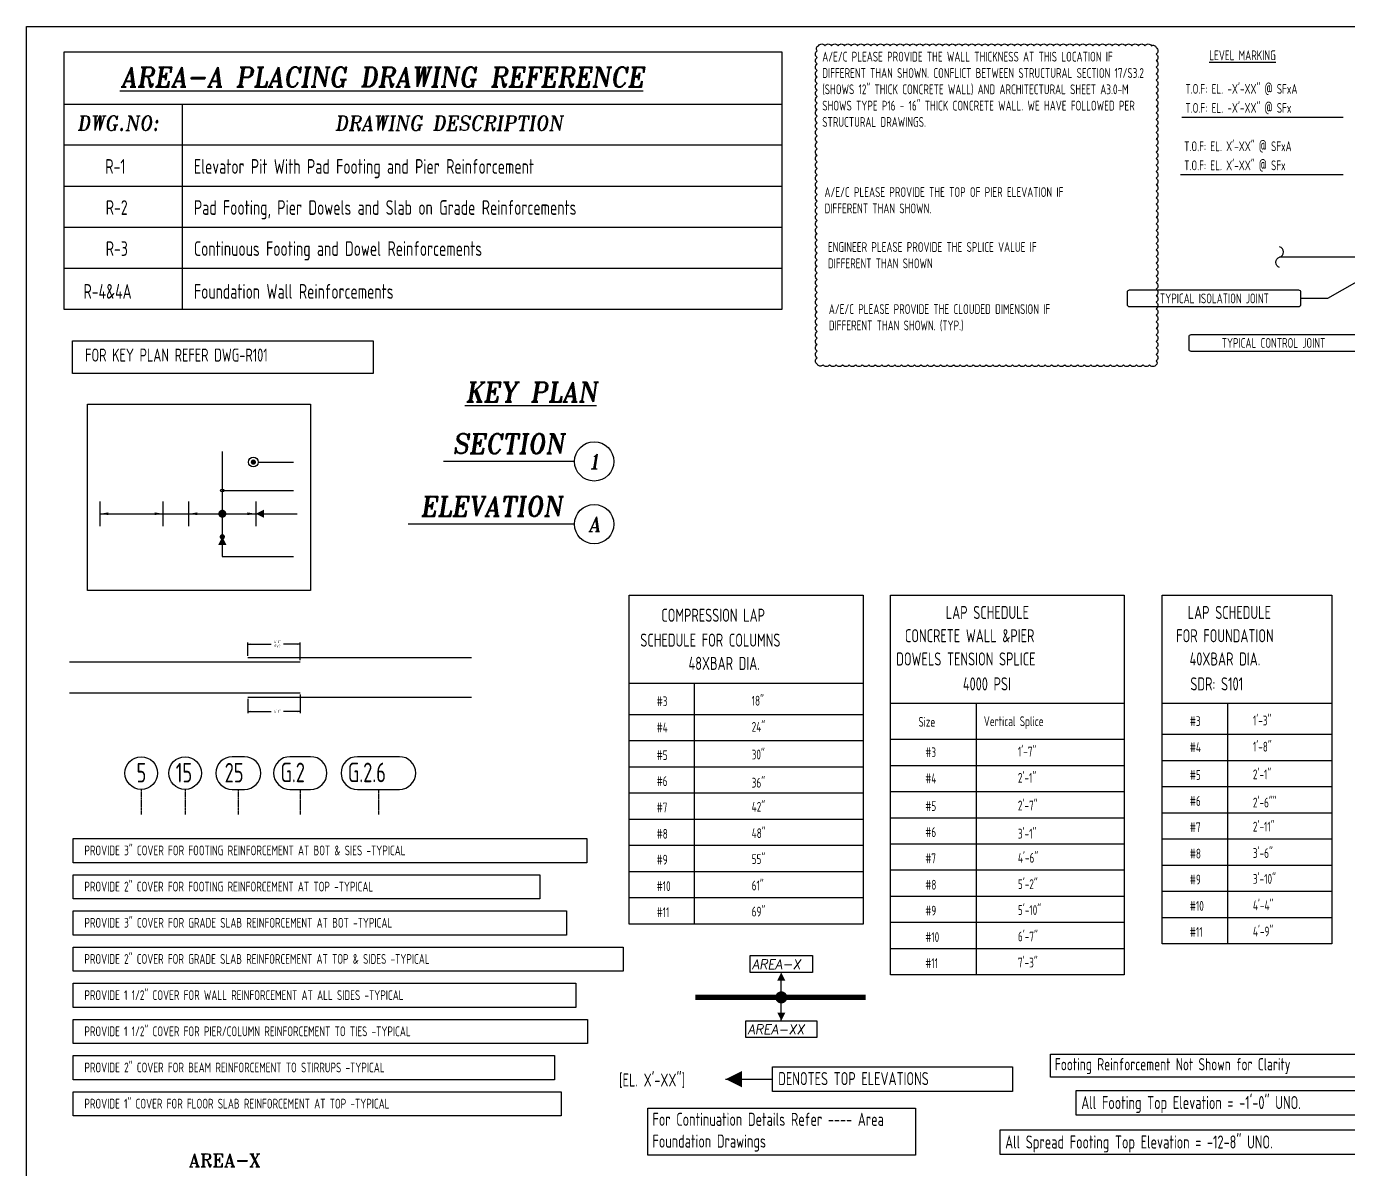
# Model space of a CAD drawing. Header units: inches. Extents: x -3675 to 38568, y -2433 to 4174.
# Drawn here: x -3122 to -1907, y -767 to 283 of the extents above; entities that cross this region are included whole.
import ezdxf
from ezdxf.enums import TextEntityAlignment as Align

# ---------------------------------------------------------------- set-up
doc = ezdxf.new("R2010")
doc.units = ezdxf.units.IN
doc.header["$MEASUREMENT"] = 0
doc.linetypes.add('PHANTOM', pattern=[2.5, 1.25, -0.25, 0.25, -0.25, 0.25, -0.25])
doc.layers.get('0').update_dxf_attribs({"linetype": 'CONTINUOUS'})
doc.layers.get('Defpoints').update_dxf_attribs({"linetype": 'CONTINUOUS'})
for name, color, linetype in [('0-25TEXT', 7, 'CONTINUOUS'), ('0-35', 3, 'CONTINUOUS'), ('0-35TEXT', 3, 'CONTINUOUS'), ('0-50', 10, 'CONTINUOUS'), ('5', 4, 'CONTINUOUS'), ('DETAIL', 83, 'CONTINUOUS'), ('GRID', 8, 'PHANTOM'), ('INTERMEDIATERANGELAY', 7, 'CONTINUOUS'), ('MATCH LINE', 7, 'CONTINUOUS'), ('RANGELAY', 7, 'CONTINUOUS'), ('TITLE_BORDER', 7, 'CONTINUOUS')]:
    doc.layers.add(name, color=color, linetype=linetype)
doc.styles.add('AR', font='ARCHQUIK.shx', dxfattribs={"width": 0.8})
doc.styles.add('ROMANT', font='romant')
doc.dimstyles.new('CADS_DIM_48', dxfattribs={"dimscale": 48, "dimtxt": 0.09375, "dimasz": 0.09375, "dimexe": 0.0625, "dimexo": 0.0625, "dimgap": 0.09375, "dimtad": 0, "dimtih": 1, "dimtoh": 1, "dimzin": 1, "dimdsep": 46, "dimlunit": 4, "dimtxsty": 'AR', "dimblk": 'CLOSED', "dimcen": 0.1875, "dimadec": 0, "dimazin": 0, "dimtfac": 1, "dimtofl": 0, "dimtmove": 0, "dimatfit": 1, "dimldrblk": 'DOTBLANK', "dimfxl": 1, "dimtzin": 0, "dimarcsym": 0})

# ---------------------------------------------------------------- blocks, each defined once
blk = doc.blocks.new('_Closed')
at = {"color": 0, "linetype": 'ByBlock', "lineweight": -2}
for p, q in [((-1, 0.17), (0, 0)), ((-1, 0.17), (-1, -0.17)), ((0, 0), (-1, -0.17)), ((0, 0), (-1, 0))]:
    blk.add_line(p, q, dxfattribs=at)
blk = doc.blocks.new('*D16')
at = {"layer": 'Defpoints', "color": 0, "transparency": 16777216}
for p in [(-2918.3, -332.9), (-2870.3, -328.9), (-2870.3, -346.1)]:
    blk.add_point(p, dxfattribs=at)
at = {"layer": 'DETAIL', "color": 0, "lineweight": -2, "transparency": 16777216}
for p, q in [((-2918.3, -334.4), (-2918.3, -347.6)), ((-2870.3, -330.4), (-2870.3, -347.6)), ((-2916.1, -346.1), (-2897, -346.1)), ((-2872.6, -346.1), (-2885.6, -346.1))]:
    blk.add_line(p, q, dxfattribs=at)
at = {"layer": 'DETAIL', "color": 0, "lineweight": -2, "transparency": 16777216, "xscale": 2.25, "yscale": 2.25, "zscale": 2.25, "rotation": 180}
blk.add_blockref('_Closed', (-2918.3, -346.1), dxfattribs=at)
at = {"layer": 'DETAIL', "color": 0, "lineweight": -2, "transparency": 16777216, "xscale": 2.25, "yscale": 2.25, "zscale": 2.25}
blk.add_blockref('_Closed', (-2870.3, -346.1), dxfattribs=at)
at = {"layer": 'DETAIL', "color": 0, "transparency": 16777216, "insert": (-2891.3, -346.1), "char_height": 2.25, "attachment_point": 5, "style": 'AR'}
blk.add_mtext('4\'-0"', dxfattribs=at)
blk = doc.blocks.new('_DotBlank')
at = {"layer": '0-35', "color": 0, "lineweight": -2}
blk.add_line((-0.5, 0), (-1, 0), dxfattribs=at)
blk.add_circle((0, 0), 0.5, dxfattribs=at)
blk = doc.blocks.new('*D17')
at = {"layer": 'Defpoints', "color": 0, "transparency": 16777216}
for p in [(-2870.3, -284.3), (-2918.3, -296.4), (-2870.3, -300.4)]:
    blk.add_point(p, dxfattribs=at)
at = {"layer": 'DETAIL', "color": 0, "lineweight": -2, "transparency": 16777216}
for p, q in [((-2918.3, -294.9), (-2918.3, -282.8)), ((-2916.1, -284.3), (-2897, -284.3)), ((-2872.6, -284.3), (-2885.6, -284.3)), ((-2870.3, -298.9), (-2870.3, -282.8))]:
    blk.add_line(p, q, dxfattribs=at)
at = {"layer": 'DETAIL', "color": 0, "lineweight": -2, "transparency": 16777216, "xscale": 2.25, "yscale": 2.25, "zscale": 2.25, "rotation": 180}
blk.add_blockref('_Closed', (-2918.3, -284.3), dxfattribs=at)
at = {"layer": 'DETAIL', "color": 0, "lineweight": -2, "transparency": 16777216, "xscale": 2.25, "yscale": 2.25, "zscale": 2.25}
blk.add_blockref('_Closed', (-2870.3, -284.3), dxfattribs=at)
at = {"layer": 'DETAIL', "color": 0, "transparency": 16777216, "insert": (-2891.3, -284.3), "char_height": 2.25, "attachment_point": 5, "style": 'AR'}
blk.add_mtext('4\'-0"\\P(Typ)', dxfattribs=at)
blk = doc.blocks.new('SECT1')
at = {"color": 7, "linetype": 'Continuous'}
blk.add_line((0.627, 0), (-0.627, 0), dxfattribs=at)
blk.add_circle((0.815, 0), 0.188, dxfattribs=at)
at = {"color": 7, "linetype": 'Continuous', "style": 'ROMANT', "oblique": 9, "width": 0.95}
blk.add_text('SECTION', height=0.1875, dxfattribs=at).set_placement((-0.006, 0.077), align=Align.CENTER)
blk.add_attdef('SECT1', text='', height=0.141, dxfattribs=at).set_placement((0.815, 0), align=Align.MIDDLE)
blk = doc.blocks.new('ELEV1')
at = {"color": 7, "linetype": 'Continuous'}
blk.add_line((0.883, 0), (-0.71, 0), dxfattribs=at)
blk.add_circle((1.071, 0), 0.188, dxfattribs=at)
at = {"color": 7, "linetype": 'Continuous', "style": 'ROMANT', "oblique": 9, "width": 0.95}
blk.add_text('ELEVATION', height=0.1875, dxfattribs=at).set_placement((0.085, 0.077), align=Align.CENTER)
blk.add_attdef('ELV1', text='', height=0.141, dxfattribs=at).set_placement((1.071, 0), align=Align.MIDDLE)
blk = doc.blocks.new('leadrblk')
blk.add_lwpolyline([(0, 0, 0, 1, 0), (1, 0, 1, 1, 0)], format="xyseb")
blk = doc.blocks.new('leadrdot')
at = {"const_width": 0.5}
blk.add_lwpolyline([(-0.25, 0, 1), (0.25, 0, 1)], format="xyb", close=True, dxfattribs=at)
blk = doc.blocks.new('rendmark')
at = {"color": 4}
blk.add_line((0, -3), (0, 3), dxfattribs=at)
blk = doc.blocks.new('rarrow')
at = {"color": 7}
blk.add_solid([(2, -0.33), (2, 0.33), (0, 0)], dxfattribs=at)

msp = doc.modelspace()

# ---------------------------------------------------------------- linework, layer by layer
at = {"color": 7, "linetype": 'Continuous'}
msp.add_lwpolyline([(-3079.35719, -5.57188), (-2803.24445, -5.57188), (-2803.24445, -35.47911), (-3079.35719, -35.47911)], close=True, dxfattribs=at)
at = {"layer": '0-25TEXT'}
for points in [[(-1872.47106, 64.11684), (-1926.43068, 33.51897), (-1950.99329, 33.51897)], [(-2908.76057, -116.92683), (-2876.30954, -116.92683)], [(-2941.8027, -143.05015), (-2876.30954, -143.05015)], [(-2911.12986, -164.40664), (-2872.90668, -164.40664)], [(-2941.8027, -185.54212), (-2941.8027, -203.70439), (-2876.30954, -203.70439)], [(-2428.21184, -630.3391), (-2428.21184, -587.21224)], [(-2479.36978, -684.06591), (-2436.17041, -684.06591)]]:
    msp.add_lwpolyline(points, dxfattribs=at)
for points, const_width in [([(-2943.65202, -164.40664, 1), (-2939.95338, -164.40664, 1)], 3.69864), ([(-2425.43787, -608.89892, 1), (-2430.98582, -608.89892, 1)], 5.54795)]:
    msp.add_lwpolyline(points, format="xyb", close=True, dxfattribs=dict(at, const_width=const_width))
at = {"layer": '0-35'}
for p, q in [((-1879.80252, 71.44829), (-1970.33195, 71.44829)), ((-2353.03664, -320.52393), (-2568.12291, -320.52393)), ((-2353.03664, -320.52393), (-2568.12291, -320.52393)), ((-2113.07723, -338.75136), (-2327.87479, -338.75136)), ((-2113.07723, -338.75136), (-2327.87479, -338.75136)), ((-1922.31833, -338.75136), (-2078.19258, -338.75136)), ((-1922.31833, -338.75136), (-2078.19258, -338.75136)), ((-2353.03664, -349.12774), (-2568.12291, -349.12774)), ((-2353.03664, -373.16948), (-2568.12291, -373.16948)), ((-2113.07723, -371.91724), (-2327.87479, -371.91724)), ((-1922.31833, -367.35517), (-2078.19258, -367.35517)), ((-2353.03664, -397.21122), (-2568.12291, -397.21122)), ((-2113.07723, -395.95898), (-2327.87479, -395.95898)), ((-1922.31833, -391.39691), (-2078.19258, -391.39691)), ((-2353.03664, -421.25296), (-2568.12291, -421.25296)), ((-2113.07723, -420.00072), (-2327.87479, -420.00072)), ((-1922.31833, -415.43865), (-2078.19258, -415.43865)), ((-2353.03664, -445.2947), (-2568.12291, -445.2947)), ((-2113.07723, -444.04246), (-2327.87479, -444.04246)), ((-1922.31833, -439.48039), (-2078.19258, -439.48039)), ((-2353.03664, -469.33644), (-2568.12291, -469.33644)), ((-2113.07723, -468.0842), (-2327.87479, -468.0842)), ((-1922.31833, -463.52212), (-2078.19258, -463.52212)), ((-2353.03664, -493.37818), (-2568.12291, -493.37818)), ((-2113.07723, -492.12594), (-2327.87479, -492.12594)), ((-1922.31833, -487.56386), (-2078.19258, -487.56386)), ((-2353.03664, -517.41992), (-2568.12291, -517.41992)), ((-2113.07723, -516.16767), (-2327.87479, -516.16767)), ((-1922.31833, -511.6056), (-2078.19258, -511.6056)), ((-2113.07723, -540.20941), (-2327.87479, -540.20941)), ((-1922.31833, -535.64734), (-2078.19258, -535.64734)), ((-2113.07723, -564.25115), (-2327.87479, -564.25115))]:
    msp.add_line(p, q, dxfattribs=at)
msp.add_lwpolyline([(-1970.33195, 61.94829, -0.7488732654), (-1970.33195, 71.44829, 0.7488732654), (-1970.33195, 80.94829, 0.7488732654)], format="xyb", dxfattribs=at)
for points in [[(-2568.12291, -239.37808), (-2353.03664, -239.37808), (-2353.03664, -541.46166), (-2568.12291, -541.46166)], [(-2327.87479, -239.37808), (-2113.07723, -239.37808), (-2113.07723, -588.29289), (-2327.87479, -588.29289)], [(-2078.19258, -239.37808), (-1922.31833, -239.37808), (-1922.31833, -559.68908), (-2078.19258, -559.68908)], [(-2606.98277, -462.92292), (-2606.98277, -485.08912), (-3078.81815, -485.08912), (-3078.81815, -462.92292), (-2606.98277, -462.92292)], [(-2650.20254, -496.17223), (-2650.20254, -518.33843), (-3078.81815, -518.33843), (-3078.81815, -496.17223), (-2650.20254, -496.17223)], [(-2625.61157, -529.42154), (-2625.61157, -551.58774), (-3078.81815, -551.58774), (-3078.81815, -529.42154), (-2625.61157, -529.42154)], [(-2573.44043, -562.67084), (-2573.44043, -584.83705), (-3078.81815, -584.83705), (-3078.81815, -562.67084), (-2573.44043, -562.67084)], [(-2617.1155, -595.92015), (-2617.1155, -618.08636), (-3078.81815, -618.08636), (-3078.81815, -595.92015), (-2617.1155, -595.92015)], [(-2606.33945, -629.16946), (-2606.33945, -651.33567), (-3078.81815, -651.33567), (-3078.81815, -629.16946), (-2606.33945, -629.16946)], [(-2636.70326, -662.41877), (-2636.70326, -684.58498), (-3078.81815, -684.58498), (-3078.81815, -662.41877), (-2636.70326, -662.41877)], [(-2630.5218, -695.66808), (-2630.5218, -717.83429), (-3078.81815, -717.83429), (-3078.81815, -695.66808), (-2630.5218, -695.66808)]]:
    msp.add_lwpolyline(points, close=True, dxfattribs=at)
for points in [[(-2508.12291, -320.52393), (-2508.12291, -541.46166)], [(-2508.12291, -320.52393), (-2508.12291, -541.46166)], [(-2249.12271, -338.75136), (-2249.12271, -588.29289)], [(-2249.12271, -338.75136), (-2249.12271, -588.29289)], [(-2018.19258, -338.75136), (-2018.19258, -559.68908)], [(-2018.19258, -338.75136), (-2018.19258, -559.68908)]]:
    msp.add_lwpolyline(points, dxfattribs=at)
at = {"layer": '0-35', "color": 0, "lineweight": -2}
msp.add_circle((-2913.26057, -116.92683), 4.5, dxfattribs=at)
at = {"layer": '0-35TEXT', "color": 1}
for p, q in [((-1912.01293, 199.73084), (-2060.20265, 199.73084)), ((-1911.83284, 146.957), (-2061.32446, 146.957))]:
    msp.add_line(p, q, dxfattribs=at)
at = {"layer": '0-35TEXT'}
msp.add_lwpolyline([(-3121.78841, 283.49724), (-1026.37308, 283.49724), (-1026.37308, -2272.82815), (-3121.78841, -2272.82815)], close=True, dxfattribs=at)
at = {"layer": '0-35TEXT', "color": 1}
msp.add_lwpolyline([(-2180.81469, -682.15115), (-2180.81469, -661.08), (-1850.69, -661.08), (-1850.69, -682.15115)], close=True, dxfattribs=at)
at = {"layer": '0-50'}
for p, q in [((-2427.77482, 211.59569), (-3087.00302, 211.59569)), ((-2978.27947, 23.24691), (-2978.27947, 211.59569)), ((-2427.77482, 174.22453), (-3087.00302, 174.22453)), ((-2427.77482, 136.48012), (-3087.00302, 136.48012)), ((-2427.77482, 98.73572), (-3087.00302, 98.73572)), ((-2427.77482, 60.99132), (-3087.00302, 60.99132))]:
    msp.add_line(p, q, dxfattribs=at)
for points in [[(-3087.00302, 260.25998), (-2427.77482, 260.25998), (-2427.77482, 23.24691), (-3087.00302, 23.24691)], [(-3065.82541, -63.74847), (-2860.75669, -63.74847), (-2860.75669, -235.06451), (-3065.82541, -235.06451)], [(-2456.87591, -570.5305), (-2399.54778, -570.5305), (-2399.54778, -586.10807), (-2456.87591, -586.10807)], [(-2460.7451, -630.3391), (-2395.67859, -630.3391), (-2395.67859, -645.91667), (-2460.7451, -645.91667)], [(-2436.17041, -672.71862), (-2215.91597, -672.71862), (-2215.91597, -695.41321), (-2436.17041, -695.41321)], [(-2157.2071, -694.4818), (-1850.69, -694.4818), (-1850.69, -717.17639), (-2157.2071, -717.17639)], [(-2550.77307, -753.98145), (-2550.77307, -710.78834), (-2305.02134, -710.78834), (-2305.02134, -753.98145)], [(-2227.13861, -730.72335), (-1850.69, -730.72335), (-1850.69, -753.41794), (-2227.13861, -753.41794)]]:
    msp.add_lwpolyline(points, close=True, dxfattribs=at)
for points in [[(-2108.11845, 41.26888), (-1952.99329, 41.26888, -0.4142135624), (-1950.99329, 39.26888), (-1950.99329, 27.76906, -0.4142135624), (-1952.99329, 25.76906), (-2108.11845, 25.76906, -0.4142135624), (-2110.11845, 27.76906), (-2110.11845, 39.26888, -0.4142135624)], [(-2051.57019, 0.33278), (-1900.31743, 0.33278, -0.4142135624), (-1898.31743, -1.66722), (-1898.31743, -13.16704, -0.4142135624), (-1900.31743, -15.16704), (-2051.57019, -15.16704, -0.4142135624), (-2053.57019, -13.16704), (-2053.57019, -1.66722, -0.4142135624)], [(-2921.44598, -387.73623), (-2932.7869, -387.73623, 1), (-2932.7869, -417.73623), (-2921.44598, -417.73623, 1)], [(-2879.64013, -417.698), (-2860.63619, -417.698, 1), (-2860.63619, -387.698), (-2879.64013, -387.698, 1)], [(-2779.14893, -387.698), (-2817.74384, -387.698, 1), (-2817.74384, -417.698), (-2779.14893, -417.698, 1)]]:
    msp.add_lwpolyline(points, format="xyb", close=True, dxfattribs=at)
for centre in [(-3016.27986, -402.73623), (-2976.04858, -402.73623)]:
    msp.add_circle(centre, 15, dxfattribs=at)
at = {"layer": '5'}
msp.add_lwpolyline([(-2941.8027, -107.30808), (-2941.8027, -185.54212)], dxfattribs=at)
at = {"layer": '5', "const_width": 2.4}
for points in [[(-2914.46057, -116.92683, 1), (-2912.06057, -116.92683, 1)], [(-2943.0027, -185.54212, 1), (-2940.6027, -185.54212, 1)]]:
    msp.add_lwpolyline(points, format="xyb", close=True, dxfattribs=at)
at = {"layer": 'DETAIL'}
msp.add_lwpolyline([(-2083.816, -27.55075, -0.52056705), (-2089.816, -27.55075, -0.52056705), (-2095.816, -27.55075, -0.52056705), (-2101.816, -27.55075, -0.52056705), (-2107.816, -27.55075, -0.52056705), (-2113.816, -27.55075, -0.52056705), (-2119.816, -27.55075, -0.52056705), (-2125.816, -27.55075, -0.52056705), (-2131.816, -27.55075, -0.52056705), (-2137.816, -27.55075, -0.52056705), (-2143.816, -27.55075, -0.52056705), (-2149.816, -27.55075, -0.52056705), (-2155.816, -27.55075, -0.52056705), (-2161.816, -27.55075, -0.52056705), (-2167.816, -27.55075, -0.52056705), (-2173.816, -27.55075, -0.52056705), (-2179.816, -27.55075, -0.52056705), (-2185.816, -27.55075, -0.52056705), (-2191.816, -27.55075, -0.52056705), (-2197.816, -27.55075, -0.52056705), (-2203.816, -27.55075, -0.52056705), (-2209.816, -27.55075, -0.52056705), (-2215.816, -27.55075, -0.52056705), (-2221.816, -27.55075, -0.52056705), (-2227.816, -27.55075, -0.52056705), (-2233.816, -27.55075, -0.52056705), (-2239.816, -27.55075, -0.52056705), (-2245.816, -27.55075, -0.52056705), (-2251.816, -27.55075, -0.52056705), (-2257.816, -27.55075, -0.52056705), (-2263.816, -27.55075, -0.52056705), (-2269.816, -27.55075, -0.52056705), (-2275.816, -27.55075, -0.52056705), (-2281.816, -27.55075, -0.52056705), (-2287.816, -27.55075, -0.52056705), (-2293.816, -27.55075, -0.52056705), (-2299.816, -27.55075, -0.52056705), (-2305.816, -27.55075, -0.52056705), (-2311.816, -27.55075, -0.52056705), (-2317.816, -27.55075, -0.52056705), (-2323.816, -27.55075, -0.52056705), (-2329.816, -27.55075, -0.52056705), (-2335.816, -27.55075, -0.52056705), (-2341.816, -27.55075, -0.52056705), (-2347.816, -27.55075, -0.52056705), (-2353.816, -27.55075, -0.52056705), (-2359.816, -27.55075, -0.52056705), (-2365.816, -27.55075, -0.52056705), (-2371.816, -27.55075, -0.52056705), (-2377.816, -27.55075, -0.52056705), (-2383.816, -27.55075, -0.52056705), (-2389.816, -27.55075, -0.52056705), (-2395.25266, -26.98741, -0.52056705), (-2395.25266, -20.98741, -0.52056705), (-2395.25266, -14.98741, -0.52056705), (-2395.25266, -8.98741, -0.52056705), (-2395.25266, -2.98741, -0.52056705), (-2395.25266, 3.01259, -0.52056705), (-2395.25266, 9.01259, -0.52056705), (-2395.25266, 15.01259, -0.52056705), (-2395.25266, 21.01259, -0.52056705), (-2395.25266, 27.01259, -0.52056705), (-2395.25266, 33.01259, -0.52056705), (-2395.25266, 39.01259, -0.52056705), (-2395.25266, 45.01259, -0.52056705), (-2395.25266, 51.01259, -0.52056705), (-2395.25266, 57.01259, -0.52056705), (-2395.25266, 63.01259, -0.52056705), (-2395.25266, 69.01259, -0.52056705), (-2395.25266, 75.01259, -0.52056705), (-2395.25266, 81.01259, -0.52056705), (-2395.25266, 87.01259, -0.52056705), (-2395.25266, 93.01259, -0.52056705), (-2395.25266, 99.01259, -0.52056705), (-2395.25266, 105.01259, -0.52056705), (-2395.25266, 111.01259, -0.52056705), (-2395.25266, 117.01259, -0.52056705), (-2395.25266, 123.01259, -0.52056705), (-2395.25266, 129.01259, -0.52056705), (-2395.25266, 135.01259, -0.52056705), (-2395.25266, 141.01259, -0.52056705), (-2395.25266, 147.01259, -0.52056705), (-2395.25266, 153.01259, -0.52056705), (-2395.25266, 159.01259, -0.52056705), (-2395.25266, 165.01259, -0.52056705), (-2395.25266, 171.01259, -0.52056705), (-2395.25266, 177.01259, -0.52056705), (-2395.25266, 183.01259, -0.52056705), (-2395.25266, 189.01259, -0.52056705), (-2395.25266, 195.01259, -0.52056705), (-2395.25266, 201.01259, -0.52056705), (-2395.25266, 207.01259, -0.52056705), (-2395.25266, 213.01259, -0.52056705), (-2395.25266, 219.01259, -0.52056705), (-2395.25266, 225.01259, -0.52056705), (-2395.25266, 231.01259, -0.52056705), (-2395.25266, 237.01259, -0.52056705), (-2395.25266, 243.01259, -0.52056705), (-2395.25266, 249.01259, -0.52056705), (-2395.25266, 255.01259, -0.52056705), (-2395.25266, 261.01259, -0.52056705), (-2394.04973, 265.80966, -0.52056705), (-2388.04973, 265.80966, -0.52056705), (-2382.04973, 265.80966, -0.52056705), (-2376.04973, 265.80966, -0.52056705), (-2370.04973, 265.80966, -0.52056705), (-2364.04973, 265.80966, -0.52056705), (-2358.04973, 265.80966, -0.52056705), (-2352.04973, 265.80966, -0.52056705), (-2346.04973, 265.80966, -0.52056705), (-2340.04973, 265.80966, -0.52056705), (-2334.04973, 265.80966, -0.52056705), (-2328.04973, 265.80966, -0.52056705), (-2322.04973, 265.80966, -0.52056705), (-2316.04973, 265.80966, -0.52056705), (-2310.04973, 265.80966, -0.52056705), (-2304.04973, 265.80966, -0.52056705), (-2298.04973, 265.80966, -0.52056705), (-2292.04973, 265.80966, -0.52056705), (-2286.04973, 265.80966, -0.52056705), (-2280.04973, 265.80966, -0.52056705), (-2274.04973, 265.80966, -0.52056705), (-2268.04973, 265.80966, -0.52056705), (-2262.04973, 265.80966, -0.52056705), (-2256.04973, 265.80966, -0.52056705), (-2250.04973, 265.80966, -0.52056705), (-2244.04973, 265.80966, -0.52056705), (-2238.04973, 265.80966, -0.52056705), (-2232.04973, 265.80966, -0.52056705), (-2226.04973, 265.80966, -0.52056705), (-2220.04973, 265.80966, -0.52056705), (-2214.04973, 265.80966, -0.52056705), (-2208.04973, 265.80966, -0.52056705), (-2202.04973, 265.80966, -0.52056705), (-2196.04973, 265.80966, -0.52056705), (-2190.04973, 265.80966, -0.52056705), (-2184.04973, 265.80966, -0.52056705), (-2178.04973, 265.80966, -0.52056705), (-2172.04973, 265.80966, -0.52056705), (-2166.04973, 265.80966, -0.52056705), (-2160.04973, 265.80966, -0.52056705), (-2154.04973, 265.80966, -0.52056705), (-2148.04973, 265.80966, -0.52056705), (-2142.04973, 265.80966, -0.52056705), (-2136.04973, 265.80966, -0.52056705), (-2130.04973, 265.80966, -0.52056705), (-2124.04973, 265.80966, -0.52056705), (-2118.04973, 265.80966, -0.52056705), (-2112.04973, 265.80966, -0.52056705), (-2106.04973, 265.80966, -0.52056705), (-2100.04973, 265.80966, -0.52056705), (-2094.04973, 265.80966, -0.52056705), (-2088.04973, 265.80966, -0.52056705), (-2083.816, 264.04338, -0.52056705), (-2083.816, 258.04338, -0.52056705), (-2083.816, 252.04338, -0.52056705), (-2083.816, 246.04338, -0.52056705), (-2083.816, 240.04338, -0.52056705), (-2083.816, 234.04338, -0.52056705), (-2083.816, 228.04338, -0.52056705), (-2083.816, 222.04338, -0.52056705), (-2083.816, 216.04338, -0.52056705), (-2083.816, 210.04338, -0.52056705), (-2083.816, 204.04338, -0.52056705), (-2083.816, 198.04338, -0.52056705), (-2083.816, 192.04338, -0.52056705), (-2083.816, 186.04338, -0.52056705), (-2083.816, 180.04338, -0.52056705), (-2083.816, 174.04338, -0.52056705), (-2083.816, 168.04338, -0.52056705), (-2083.816, 162.04338, -0.52056705), (-2083.816, 156.04338, -0.52056705), (-2083.816, 150.04338, -0.52056705), (-2083.816, 144.04338, -0.52056705), (-2083.816, 138.04338, -0.52056705), (-2083.816, 132.04338, -0.52056705), (-2083.816, 126.04338, -0.52056705), (-2083.816, 120.04338, -0.52056705), (-2083.816, 114.04338, -0.52056705), (-2083.816, 108.04338, -0.52056705), (-2083.816, 102.04338, -0.52056705), (-2083.816, 96.04338, -0.52056705), (-2083.816, 90.04338, -0.52056705), (-2083.816, 84.04338, -0.52056705), (-2083.816, 78.04338, -0.52056705), (-2083.816, 72.04338, -0.52056705), (-2083.816, 66.04338, -0.52056705), (-2083.816, 60.04338, -0.52056705), (-2083.816, 54.04338, -0.52056705), (-2083.816, 48.04338, -0.52056705), (-2083.816, 42.04338, -0.52056705), (-2083.816, 36.04338, -0.52056705), (-2083.816, 30.04338, -0.52056705), (-2083.816, 24.04338, -0.52056705), (-2083.816, 18.04338, -0.52056705), (-2083.816, 12.04338, -0.52056705), (-2083.816, 6.04338, -0.52056705), (-2083.816, 0.04338, -0.52056705), (-2083.816, -5.95662, -0.52056705), (-2083.816, -11.95662, -0.52056705), (-2083.816, -17.95662, -0.52056705), (-2083.816, -23.95662, -0.52056705)], format="xyb", close=True, dxfattribs=at)
at = {"layer": 'GRID', "lineweight": -3}
for points in [[(-3016.27986, -417.73623), (-3016.27986, -440.72414)], [(-2976.04858, -417.73623), (-2976.04858, -440.72414)], [(-2927.11644, -417.73623), (-2927.11644, -440.72414)], [(-2870.13816, -417.698), (-2870.13816, -440.68591)], [(-2798.44639, -417.698), (-2798.44639, -440.68591)]]:
    msp.add_lwpolyline(points, dxfattribs=at)
at = {"layer": 'INTERMEDIATERANGELAY'}
msp.add_line((-2996.47554, -164.40664), (-2972.47554, -164.40664), dxfattribs=at)
at = {"layer": 'MATCH LINE', "linetype": 'PHANTOM', "ltscale": 10, "const_width": 5}
msp.add_lwpolyline([(-2350.56128, -608.89892), (-2507.04452, -608.89892)], dxfattribs=at)
at = {"layer": 'RANGELAY'}
for p, q in [((-3054.08855, -164.40664), (-2996.47554, -164.40664)), ((-2972.47554, -164.40664), (-2911.12986, -164.40664))]:
    msp.add_line(p, q, dxfattribs=at)
at = {"layer": 'TITLE_BORDER', "color": 4}
for p, q in [((-3082.31163, -300.42149), (-2870.34154, -300.42149)), ((-2918.34154, -296.42149), (-2713.00557, -296.42149)), ((-3082.31163, -328.90934), (-2870.34154, -328.90934)), ((-2918.34154, -332.90934), (-2713.00557, -332.90934))]:
    msp.add_line(p, q, dxfattribs=at)

# ---------------------------------------------------------------- block references
at = {"layer": '0-25TEXT', "xscale": 96, "yscale": 96, "zscale": 96}
for name, p, values in [('SECT1', (-2678.33067, -116.28619), {'SECT1': '1'}), ('ELEV1', (-2702.94976, -174.01104), {'ELV1': 'A'})]:
    msp.add_blockref(name, p, dxfattribs=at).add_auto_attribs(values)
at = {"layer": '0-25TEXT', "zscale": 2}
for name, p, xscale, yscale in [('leadrdot', (-2941.8027, -143.05015), 7.498582677165353, 3.000944881889763), ('leadrblk', (-2911.12986, -164.40664), 7.498582677165353, 3.000944881889763), ('leadrblk', (-2479.36978, -684.06591), 14.99716535433071, 6.001889763779527)]:
    msp.add_blockref(name, p, dxfattribs=dict(at, xscale=xscale, yscale=yscale))
at = {"layer": '0-25TEXT', "xscale": 7.498582677165353, "yscale": 3.000944881889763, "zscale": 2, "rotation": 270.0000046057035}
msp.add_blockref('leadrblk', (-2941.8027, -185.54212), dxfattribs=at)
at = {"layer": '0-25TEXT', "yscale": 3.000944881889763}
for p, xscale, rotation in [((-2428.21184, -586.10807), -7.498582677165356, 89.99999539429635), ((-2428.21184, -630.3391), 7.498582677165356, 90.00000460570351)]:
    msp.add_blockref('leadrblk', p, dxfattribs=dict(at, xscale=xscale, rotation=rotation))
at = {"layer": 'RANGELAY', "xscale": 3.779527559055119, "yscale": 3.779527559055119}
for name, p, rotation in [('rendmark', (-3054.08855, -164.40664), 3.192679130499573e-08), ('rendmark', (-2996.47554, -164.40664), 179.9999969614578), ('rendmark', (-2972.47554, -164.40664), 3.192679247894604e-08), ('rendmark', (-2911.12986, -164.40664), 179.9999969614578), ('rarrow', (-3054.08855, -164.40664), 3.192679130499573e-08), ('rarrow', (-2996.47554, -164.40664), 179.9999969614578), ('rarrow', (-2972.47554, -164.40664), 3.192679247894604e-08), ('rarrow', (-2911.12986, -164.40664), 179.9999969614578)]:
    msp.add_blockref(name, p, dxfattribs=dict(at, rotation=rotation))

# ---------------------------------------------------------------- texts
at = {"color": 7, "linetype": 'Continuous', "style": 'ROMANT', "oblique": 9, "width": 0.95}
for s, height, p in [('%%UAREA-A PLACING DRAWING REFERENCE', 18, (-3035.35012, 228.00194)), ('DWG.NO:', 13.5, (-3075.46617, 187.91156)), ('DRAWING DESCRIPTION', 13.5, (-2838.51953, 187.91156)), ('AREA-X', 9, (-2455.0658, -582.94901)), ('AREA-XX', 9, (-2458.93499, -642.75761))]:
    msp.add_text(s, height=height, dxfattribs=at).set_placement(p)
msp.add_text('%%UKEY PLAN', height=18, dxfattribs=at).set_placement((-2658.00792, -61.44225), align=Align.CENTER)
at = {"color": 7, "linetype": 'Continuous', "style": 'ROMANT'}
msp.add_text('AREA-X', height=12, dxfattribs=at).set_placement((-2939.6794, -764.57179), align=Align.CENTER)
at = {"layer": '0-35', "style": 'AR', "width": 0.8}
for s, p in [('R-1', (-3049.34492, 148.06137)), ('Elevator Pit With Pad Footing and Pier Reinforcement', (-2967.87781, 148.06137)), ('R-2', (-3048.93305, 110.31697)), ('Pad Footing, Pier Dowels and Slab on Grade Reinforcements', (-2967.87781, 110.31697)), ('R-3', (-3048.93305, 72.57256)), ('Continuous Footing and Dowel Reinforcements', (-2967.87781, 72.57256)), ('R-4&4A', (-3069.37387, 33.22418)), ('Foundation Wall Reinforcements', (-2967.87781, 33.22418))]:
    msp.add_text(s, height=13.5, dxfattribs=at).set_placement(p)
at = {"layer": '0-35TEXT', "style": 'AR', "width": 0.8}
for s, height, p in [('%%ULEVEL MARKING', 9, (-2034.98593, 252.46974)), ('T.O.F: EL. -X\'-XX" @ SFxA', 9, (-2056.86467, 221.61244)), ('T.O.F: EL. -X\'-XX" @ SFx', 9, (-2056.86467, 204.07604)), ('T.O.F: EL. X\'-XX" @ SFxA', 9, (-2057.98648, 168.8386)), ('T.O.F: EL. X\'-XX" @ SFx', 9, (-2057.98648, 151.30221)), ('COMPRESSION LAP', 12.0208696, (-2538.45047, -263.67283)), ('LAP SCHEDULE', 12.0208696, (-2277.06534, -261.14294)), ('LAP SCHEDULE', 12.0208696, (-2054.7542, -261.14294)), ('SCHEDULE FOR COLUMNS', 12.0208696, (-2557.75092, -286.5612)), ('CONCRETE WALL &PIER', 12.0208696, (-2314.64795, -282.51337)), ('FOR FOUNDATION', 12.0208696, (-2065.36059, -282.51337)), ('48XBAR DIA.', 12.0208696, (-2513.44212, -307.93163)), (' DOWELS TENSION SPLICE', 12.0208696, (-2327.83887, -303.88381)), ('40XBAR DIA.', 12.0208696, (-2053.01996, -303.88381)), ('4000 PSI', 12.02087, (-2261.36181, -326.78403)), ('SDR: S101', 12.02087, (-2052.32348, -326.78403)), ('#3', 9.015652, (-2542.67802, -341.2703)), ('Size', 9.015652, (-2302.20766, -360.15229)), ('#3', 9.015652, (-2052.74769, -359.49773)), ('#4', 9.015652, (-2542.67802, -365.31204)), ('#4', 9.015652, (-2052.74769, -383.53947)), ('#5', 9.015652, (-2542.67802, -390.76372)), ('#3', 9.015652, (-2295.8769, -388.10154)), ('#5', 9.015652, (-2052.74769, -408.99114)), ('#6', 9.015652, (-2542.67802, -414.67115)), ('#4', 9.015652, (-2295.8769, -412.14328)), ('#6', 9.015652, (-2052.74769, -432.89857)), ('#7', 9.015652, (-2542.67802, -438.80713)), ('#5', 9.015652, (-2295.8769, -437.59495)), ('#7', 9.015652, (-2052.74769, -457.03456)), ('#8', 9.015652, (-2542.67802, -463.06733)), ('#6', 9.015652, (-2295.8769, -461.50238)), ('PROVIDE 3" COVER FOR FOOTING REINFORCEMENT AT BOT & SIES -TYPICAL', 9, (-3068.51267, -478.34254)), ('#8', 9.015652, (-2052.74769, -481.29475)), ('#9', 9.015652, (-2542.67802, -486.8456)), ('#7', 9.015652, (-2295.8769, -485.63837)), ('#9', 9.015652, (-2052.74769, -505.07302)), ('PROVIDE 2" COVER FOR FOOTING REINFORCEMENT AT TOP -TYPICAL', 9, (-3068.51267, -511.59185)), ('#10', 9.015652, (-2542.67802, -511.13123)), ('#8', 9.015652, (-2295.8769, -509.89856)), ('#10', 9.015652, (-2052.74769, -529.35866)), ('PROVIDE 3" COVER FOR GRADE SLAB REINFORCEMENT AT BOT -TYPICAL', 9, (-3068.51267, -544.84116)), ('#11', 9.015652, (-2542.67802, -535.12022)), ('#9', 9.015652, (-2295.8769, -533.67684)), ('#11', 9.015652, (-2052.74769, -553.34764)), ('#10', 9.015652, (-2295.8769, -557.96247)), ('PROVIDE 2" COVER FOR GRADE SLAB REINFORCEMENT AT TOP & SIDES -TYPICAL', 9, (-3068.51267, -578.09047)), ('#11', 9.015652, (-2295.8769, -581.95145)), ('PROVIDE 1 1/2" COVER FOR WALL REINFORCEMENT AT ALL SIDES -TYPICAL', 9, (-3068.51267, -611.33978)), ('PROVIDE 1 1/2" COVER FOR PIER/COLUMN REINFORCEMENT TO TIES -TYPICAL', 9, (-3068.51267, -644.58909)), ('PROVIDE 2" COVER FOR BEAM REINFORCEMENT TO STIRRUPS -TYPICAL', 9, (-3068.51267, -677.8384)), ('Footing Reinforcement Not Shown for Clarity', 11.2497187, (-2176.87729, -675.97242)), ('[EL. X\'-XX"]', 12, (-2577.20303, -690.84489)), ('DENOTES TOP ELEVATIONS', 12, (-2431.02753, -689.58123)), ('PROVIDE 1" COVER FOR FLOOR SLAB REINFORCEMENT AT TOP -TYPICAL', 9, (-3068.51267, -711.08771)), ('All Footing Top Elevation = -1\'-0" UNO.', 12, (-2152.58952, -711.57917)), ('All Spread Footing Top Elevation = -12-8" UNO.', 12, (-2222.52103, -747.82071))]:
    msp.add_text(s, height=height, dxfattribs=at).set_placement(p)
at = {"layer": '0-35TEXT', "color": 1, "style": 'AR', "width": 0.8}
for s, height, p in [('18"', 9.015652, (-2455.41887, -340.73618)), ('Vertical Splice', 9.0156522, (-2242.11935, -359.61817)), ('1\'-3"', 9.015652, (-1994.85296, -358.96361)), ('24"', 9.015652, (-2455.41887, -364.77792)), ('1\'-8"', 9.015652, (-1994.85296, -383.00535)), ('30"', 9.015652, (-2455.41887, -390.2296)), ('1\'-7"', 9.015652, (-2210.78599, -387.56742)), ('2\'-1"', 9.015652, (-2210.78599, -411.60916)), ('2\'-1"', 9.015652, (-1994.85296, -408.45702)), ('36"', 9.015652, (-2455.41887, -416.13114)), ('2\'-6""', 9.015652, (-1994.85296, -434.35856)), ('42"', 9.015652, (-2455.41887, -438.27301)), ('2\'-7"', 9.015652, (-2210.78599, -437.06083)), ('2\'-11"', 9.015652, (-1994.85296, -456.50044)), ('48"', 9.015652, (-2455.41887, -462.53321)), ('3\'-1"', 9.015652, (-2210.78599, -462.96238)), ('3\'-6"', 9.015652, (-1994.85296, -480.76063)), ('55"', 9.015652, (-2455.41887, -486.31148)), ('4\'-6"', 9.015652, (-2210.78599, -485.10425)), ('3\'-10"', 9.015652, (-1994.85296, -504.53891)), ('61"', 9.015652, (-2455.41887, -510.59711)), ('5\'-2"', 9.015652, (-2210.78599, -509.36445)), ('5\'-10"', 9.015652, (-2210.78599, -533.14272)), ('4\'-4"', 9.015652, (-1994.85296, -528.82454)), ('69"', 9.015652, (-2455.41887, -534.5861)), ('6\'-7"', 9.015652, (-2210.78599, -557.42835)), ('4\'-9"', 9.015652, (-1994.85296, -552.81352)), ('7\'-3"', 9.015652, (-2210.78599, -581.41733))]:
    msp.add_text(s, height=height, dxfattribs=at).set_placement(p)
at = {"layer": '0-35TEXT', "insert": (-2546.57307, -714.98834), "char_height": 12, "width": 237.6827586, "attachment_point": 1, "style": 'AR'}
msp.add_mtext('For Continuation Details Refer ---- Area Foundation Drawings', dxfattribs=at)
at = {"layer": '0-50', "style": 'AR', "width": 0.8}
for s, height, p in [('FOR KEY PLAN REFER DWG-R101', 12, (-3067.88101, -24.55691)), ('5', 18, (-3020.63969, -411.38484)), ('15', 18, (-2984.58829, -411.38484)), ('25', 18, (-2939.64235, -411.38484)), ('G.2', 18, (-2888.31078, -411.13386)), ('G.2.6', 18, (-2826.41449, -411.13386))]:
    msp.add_text(s, height=height, dxfattribs=at).set_placement(p)
at = {"layer": 'DETAIL', "style": 'AR', "width": 0.8}
for s, p in [('TYPICAL ISOLATION JOINT', (-2030.25292, 29.01988)), ('TYPICAL CONTROL JOINT', (-1975.90012, -11.91622))]:
    msp.add_text(s, height=8.999775, dxfattribs=at).set_placement(p, align=Align.CENTER)
at = {"layer": 'DETAIL', "char_height": 9, "attachment_point": 1, "style": 'AR'}
for s, insert, width in [('A/E/C PLEASE PROVIDE THE WALL THICKNESS AT THIS LOCATION IF DIFFERENT THAN SHOWN. CONFLICT BETWEEN STRUCTURAL SECTION 17/S3.2 (SHOWS 12" THICK CONCRETE WALL) AND ARCHITECTURAL SHEET A3.0-M SHOWS TYPE P16 - 16" THICK CONCRETE WALL. WE HAVE FOLLOWED PER STRUCTURAL DRAWINGS.', (-2390.55637, 260.20878), 305.9295977), ('A/E/C PLEASE PROVIDE THE TOP OF PIER ELEVATION IF DIFFERENT THAN SHOWN.', (-2388.50588, 135.75212), 227.603838), ('ENGINEER PLEASE PROVIDE THE SPLICE VALUE IF DIFFERENT THAN SHOWN', (-2385.3826, 85.24674), 227.603838), ('A/E/C PLEASE PROVIDE THE CLOUDED DIMENSION IF DIFFERENT THAN SHOWN. (TYP.)', (-2384.5434, 28.20337), 230.1531241)]:
    msp.add_mtext(s, dxfattribs=dict(at, insert=insert, width=width))

# ---------------------------------------------------------------- dimensions: what is measured, and where the dimension line sits
at = {"layer": 'DETAIL'}
dim = msp.add_linear_dim(base=(-2870.34154, -284.32717), p1=(-2918.34154, -296.42149), p2=(-2870.34154, -300.42149), text='<>\\P(Typ)', dimstyle='CADS_DIM_48', override={"dimscale": 24}, dxfattribs=at)
dim.commit()
dim.dimension.update_dxf_attribs({"geometry": '*D17', "text_midpoint": (-2891.31111, -284.32717), "dimtype": 160})
dim = msp.add_linear_dim(base=(-2870.34154, -346.08047), p1=(-2918.34154, -332.90934), p2=(-2870.34154, -328.90934), dimstyle='CADS_DIM_48', override={"dimscale": 24}, dxfattribs=at)
dim.commit()
dim.dimension.update_dxf_attribs({"geometry": '*D16', "text_midpoint": (-2891.31111, -346.08047), "dimtype": 160})

doc.saveas('drawing.dxf')
